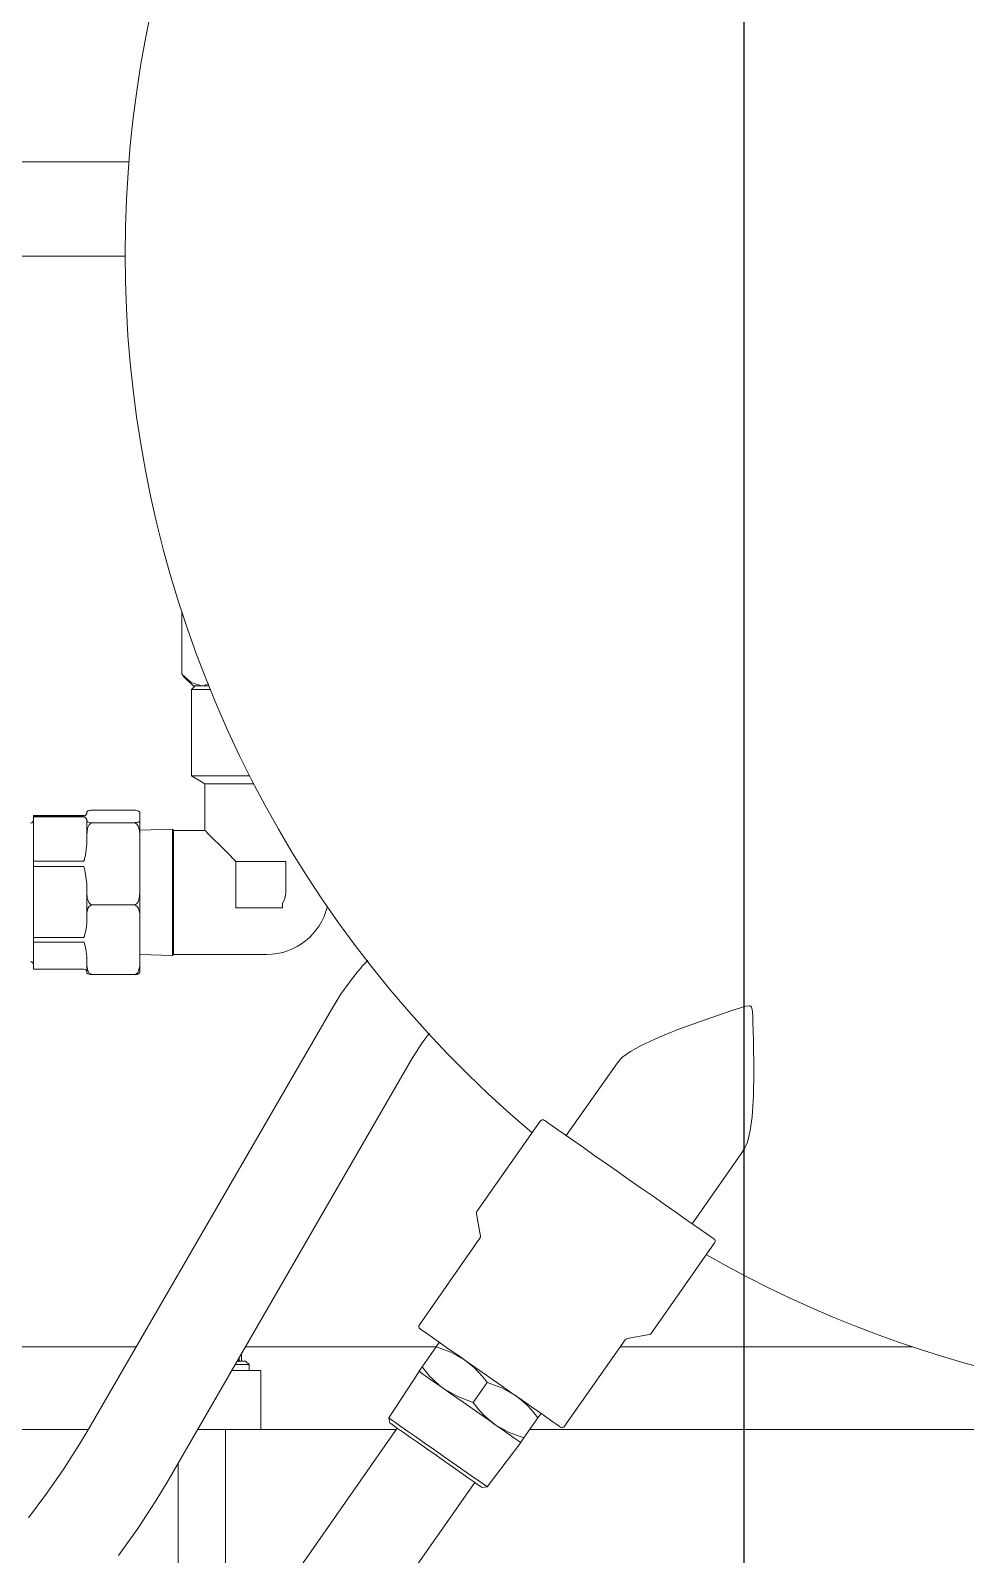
# Model space of a CAD drawing. Header units: millimetres. Extents: x 12318 to 17800, y 6541 to 10165.
# Drawn here: x 13171.66 to 13179.28, y 7300.93 to 7313.36 of the extents above; entities that cross this region are included whole.
import ezdxf

# ---------------------------------------------------------------- set-up
doc = ezdxf.new("R2010")
doc.units = ezdxf.units.MM
doc.layers.add('Equipment', color=123, linetype='Continuous')
doc.layers.add('HW LINE', color=1, linetype='Continuous')

# ---------------------------------------------------------------- blocks, each defined once
blk = doc.blocks.new('A$Cbe2ee938')
at = {"layer": 'Equipment', "linetype": 'Continuous', "lineweight": 15}
for p, q in [((-3235.7, 558.35), (-3269.62, 558.35)), ((-3269.46, 547.69), (-3236.12, 547.69)), ((-3229.74, 500.48), (-3229.74, 507.6)), ((-3228.66, 499.55), (-3229.74, 500.48)), ((-3229.56, 500.29), (-3228.46, 499.19)), ((-3227.5, 499.19), (-3228.66, 499.55)), ((-3228.62, 498.76), (-3228.2, 499.19)), ((-3228.46, 499.19), (-3227.5, 499.19)), ((-3227.22, 499.21), (-3227.5, 499.19)), ((-3227.5, 499.19), (-3226.68, 499.19)), ((-3226.7, 499.43), (-3227.22, 499.21)), ((-3228.62, 489), (-3228.62, 498.76)), ((-3226.5, 498.76), (-3228.62, 498.76)), ((-3222.04, 489), (-3228.62, 489)), ((-3227.12, 488.13), (-3228.62, 489)), ((-3227.12, 488.13), (-3221.6, 488.13)), ((-3227.12, 482.85), (-3227.12, 488.13)), ((-3240.79, 484.52), (-3246.46, 484.52)), ((-3246.46, 484.47), (-3246.46, 484.52)), ((-3240.79, 484.47), (-3246.46, 484.47)), ((-3246.46, 484.47), (-3246.46, 484.38)), ((-3246.46, 484.38), (-3240.79, 484.38)), ((-3246.46, 479.39), (-3246.46, 484.38)), ((-3240.46, 484.92), (-3240.45, 484.96)), ((-3240.46, 484.92), (-3240.46, 484.77)), ((-3240.46, 484.08), (-3240.46, 483.94)), ((-3240.46, 482.31), (-3240.46, 483.94)), ((-3240.45, 484.96), (-3240.31, 485.06)), ((-3240.31, 485.06), (-3240.21, 485.09)), ((-3240.21, 485.09), (-3240.06, 485.11)), ((-3240.06, 485.11), (-3239.95, 485.13)), ((-3240.06, 483.61), (-3239.93, 483.7)), ((-3239.95, 485.13), (-3239.81, 485.13)), ((-3239.93, 483.7), (-3239.81, 483.72)), ((-3239.81, 485.13), (-3239.79, 485.13)), ((-3239.81, 483.72), (-3239.79, 483.72)), ((-3239.79, 485.13), (-3235.12, 485.13)), ((-3239.79, 483.72), (-3235.12, 483.72)), ((-3235.12, 483.72), (-3235.05, 483.72)), ((-3235.1, 483.72), (-3235.12, 483.72)), ((-3234.97, 483.73), (-3235.1, 483.72)), ((-3235.05, 483.72), (-3234.94, 483.68)), ((-3234.85, 483.74), (-3234.97, 483.73)), ((-3234.94, 483.68), (-3234.81, 483.57)), ((-3234.7, 483.77), (-3234.85, 483.74)), ((-3234.61, 483.8), (-3234.7, 483.77)), ((-3234.47, 483.89), (-3234.61, 483.8)), ((-3234.46, 483.94), (-3234.47, 483.89)), ((-3234.46, 484.92), (-3234.46, 483.94)), ((-3234.46, 483.94), (-3234.46, 482.31)), ((-3240.46, 482.31), (-3240.35, 483.12)), ((-3240.46, 482.31), (-3240.46, 481.36)), ((-3240.35, 483.12), (-3240.17, 483.5)), ((-3240.17, 483.5), (-3240.06, 483.61)), ((-3234.81, 483.57), (-3234.65, 483.35)), ((-3234.65, 483.35), (-3234.5, 482.83)), ((-3234.5, 482.83), (-3234.46, 482.31)), ((-3234.46, 482.88), (-3230.79, 482.99)), ((-3234.46, 482.31), (-3234.46, 475.86)), ((-3230.79, 482.99), (-3230.79, 468.72)), ((-3230.79, 482.99), (-3230.65, 482.85)), ((-3230.65, 482.85), (-3230.65, 468.85)), ((-3230.65, 482.85), (-3227.12, 482.85)), ((-3227.12, 482.85), (-3227.02, 482.75)), ((-3227.02, 482.75), (-3226.7, 482.43)), ((-3226.7, 482.43), (-3226.19, 481.92)), ((-3226.19, 481.92), (-3225.49, 481.22)), ((-3240.56, 480.33), (-3240.63, 479.91)), ((-3240.47, 481), (-3240.56, 480.33)), ((-3240.46, 481.36), (-3240.47, 481)), ((-3225.49, 481.22), (-3224.62, 480.35)), ((-3224.62, 480.35), (-3223.62, 479.35)), ((-3240.79, 479.39), (-3246.46, 479.39)), ((-3246.46, 479.39), (-3246.46, 478.78)), ((-3246.46, 478.78), (-3240.79, 478.78)), ((-3246.46, 470.77), (-3246.46, 478.78)), ((-3240.78, 479.4), (-3240.79, 479.39)), ((-3240.79, 479.39), (-3240.79, 479.39)), ((-3240.79, 478.78), (-3240.79, 478.78)), ((-3240.79, 478.78), (-3240.78, 478.77)), ((-3240.77, 479.41), (-3240.78, 479.4)), ((-3240.78, 479.4), (-3240.78, 479.4)), ((-3240.78, 478.77), (-3240.78, 478.77)), ((-3240.78, 478.77), (-3240.77, 478.76)), ((-3240.72, 479.54), (-3240.77, 479.41)), ((-3240.77, 478.76), (-3240.74, 478.68)), ((-3240.74, 478.68), (-3240.66, 478.37)), ((-3240.69, 479.67), (-3240.72, 479.54)), ((-3240.63, 479.91), (-3240.69, 479.67)), ((-3223.62, 479.35), (-3223.62, 477.99)), ((-3222.26, 479.35), (-3223.62, 479.35)), ((-3222.26, 479.35), (-3217.99, 479.35)), ((-3217.99, 479.35), (-3217.99, 475.85)), ((-3240.66, 478.37), (-3240.47, 477.12)), ((-3240.47, 477.12), (-3240.46, 476.81)), ((-3240.46, 476.81), (-3240.46, 475.86)), ((-3223.62, 474.1), (-3223.62, 477.99)), ((-3240.46, 473.25), (-3240.46, 475.86)), ((-3240.4, 475.22), (-3240.46, 475.86)), ((-3240.23, 474.76), (-3240.4, 475.22)), ((-3234.53, 475.18), (-3234.66, 474.8)), ((-3234.46, 475.86), (-3234.53, 475.18)), ((-3234.46, 475.86), (-3234.46, 473.25)), ((-3240.46, 473.25), (-3240.45, 473.5)), ((-3240.45, 473.5), (-3240.31, 474.04)), ((-3240.31, 474.04), (-3240.21, 474.21)), ((-3240.13, 474.62), (-3240.23, 474.76)), ((-3240.21, 474.21), (-3240.06, 474.35)), ((-3239.99, 474.5), (-3240.13, 474.62)), ((-3240.06, 474.35), (-3239.95, 474.42)), ((-3239.88, 474.46), (-3239.99, 474.5)), ((-3239.95, 474.42), (-3239.81, 474.44)), ((-3239.79, 474.45), (-3239.88, 474.46)), ((-3239.81, 474.44), (-3239.79, 474.45)), ((-3239.79, 474.45), (-3235.12, 474.45)), ((-3235.12, 474.45), (-3235.01, 474.43)), ((-3235.08, 474.45), (-3235.12, 474.45)), ((-3234.95, 474.49), (-3235.08, 474.45)), ((-3235.01, 474.43), (-3234.9, 474.39)), ((-3234.84, 474.57), (-3234.95, 474.49)), ((-3234.9, 474.39), (-3234.76, 474.27)), ((-3234.66, 474.8), (-3234.84, 474.57)), ((-3234.76, 474.27), (-3234.6, 474.02)), ((-3234.6, 474.02), (-3234.46, 473.44)), ((-3234.46, 473.44), (-3234.46, 473.25)), ((-3220.12, 474.1), (-3223.62, 474.1)), ((-3218.9, 474.1), (-3220.12, 474.1)), ((-3218.37, 474.1), (-3218.9, 474.1)), ((-3218.37, 474.63), (-3218.37, 474.1)), ((-3240.49, 471.94), (-3240.56, 471.55)), ((-3240.46, 472.44), (-3240.49, 471.94)), ((-3240.46, 473.25), (-3240.46, 472.44)), ((-3234.46, 473.25), (-3234.46, 467.77)), ((-3246.46, 470.77), (-3246.46, 470.25)), ((-3240.79, 470.77), (-3246.46, 470.77)), ((-3246.46, 470.25), (-3240.79, 470.25)), ((-3246.46, 467.19), (-3246.46, 470.25)), ((-3240.78, 470.77), (-3240.79, 470.77)), ((-3240.79, 470.77), (-3240.79, 470.77)), ((-3240.79, 470.25), (-3240.79, 470.25)), ((-3240.79, 470.25), (-3240.78, 470.24)), ((-3240.77, 470.79), (-3240.78, 470.78)), ((-3240.78, 470.78), (-3240.78, 470.77)), ((-3240.78, 470.24), (-3240.77, 470.24)), ((-3240.76, 470.8), (-3240.77, 470.79)), ((-3240.77, 470.24), (-3240.75, 470.2)), ((-3240.75, 470.81), (-3240.76, 470.8)), ((-3240.74, 470.83), (-3240.75, 470.81)), ((-3240.75, 470.2), (-3240.7, 470.06)), ((-3240.73, 470.87), (-3240.74, 470.83)), ((-3240.71, 470.92), (-3240.73, 470.87)), ((-3240.69, 470.99), (-3240.71, 470.92)), ((-3240.7, 470.06), (-3240.56, 469.47)), ((-3240.66, 471.11), (-3240.69, 470.99)), ((-3240.62, 471.28), (-3240.66, 471.11)), ((-3240.56, 471.55), (-3240.62, 471.28)), ((-3240.56, 469.47), (-3240.46, 468.58)), ((-3240.46, 468.58), (-3240.46, 467.77)), ((-3230.79, 468.72), (-3234.46, 468.83)), ((-3230.65, 468.85), (-3230.79, 468.72)), ((-3220.12, 468.85), (-3230.65, 468.85)), ((-3246.46, 467.19), (-3240.79, 467.19)), ((-3240.51, 467.04), (-3240.57, 467.11)), ((-3240.48, 466.99), (-3240.51, 467.04)), ((-3240.46, 466.79), (-3240.46, 467.77)), ((-3240.45, 467.58), (-3240.46, 467.77)), ((-3240.46, 466.79), (-3240.45, 466.74)), ((-3240.32, 467), (-3240.45, 467.58)), ((-3240.45, 466.74), (-3240.31, 466.65)), ((-3240.16, 466.75), (-3240.32, 467)), ((-3240.31, 466.65), (-3240.21, 466.62)), ((-3240.21, 466.62), (-3240.06, 466.59)), ((-3240.01, 466.64), (-3240.16, 466.75)), ((-3240.06, 466.59), (-3239.95, 466.58)), ((-3239.91, 466.59), (-3240.01, 466.64)), ((-3239.95, 466.58), (-3239.81, 466.58)), ((-3239.79, 466.58), (-3239.91, 466.59)), ((-3239.81, 466.58), (-3239.79, 466.58)), ((-3239.79, 466.58), (-3235.12, 466.58)), ((-3235.1, 466.58), (-3235.12, 466.58)), ((-3234.97, 466.61), (-3235.1, 466.58)), ((-3234.85, 466.67), (-3234.97, 466.61)), ((-3234.7, 466.81), (-3234.85, 466.67)), ((-3234.61, 466.98), (-3234.7, 466.81)), ((-3234.47, 467.52), (-3234.61, 466.98)), ((-3234.46, 467.77), (-3234.47, 467.52)), ((-3234.46, 467.77), (-3234.46, 466.79)), ((-3166.1, 462.99), (-3167.67, 462.5)), ((-3165.69, 463.05), (-3166.1, 462.99)), ((-3165.58, 463.03), (-3165.69, 463.05)), ((-3165.53, 463.01), (-3165.58, 463.03)), ((-3165.51, 462.99), (-3165.53, 463.01)), ((-3165.44, 462.9), (-3165.51, 462.99)), ((-3212.88, 462.57), (-3240.39, 414.98)), ((-3170.78, 461.44), (-3173.75, 460.36)), ((-3167.67, 462.5), (-3170.78, 461.44)), ((-3165.36, 462.61), (-3165.44, 462.9)), ((-3165.33, 462.31), (-3165.36, 462.61)), ((-3165.3, 461.83), (-3165.33, 462.31)), ((-3165.28, 461.15), (-3165.3, 461.83)), ((-3173.75, 460.36), (-3175.95, 459.48)), ((-3165.23, 459.19), (-3165.28, 461.15)), ((-3179.11, 457.9), (-3180.06, 457.19)), ((-3177.91, 458.58), (-3179.11, 457.9)), ((-3175.95, 459.48), (-3177.91, 458.58)), ((-3165.19, 455.54), (-3165.23, 459.19)), ((-3231.16, 409.64), (-3203.64, 457.23)), ((-3180.58, 456.62), (-3186.34, 448.39)), ((-3180.06, 457.19), (-3180.58, 456.61)), ((-3165.23, 452.92), (-3165.19, 455.54)), ((-3165.38, 450.52), (-3165.23, 452.92)), ((-3189.27, 450.02), (-3196.42, 439.81)), ((-3188.8, 450.11), (-3188.8, 450.11)), ((-3188.8, 450.11), (-3188.7, 450.04)), ((-3188.7, 450.04), (-3188.41, 449.84)), ((-3188.41, 449.84), (-3187.94, 449.5)), ((-3187.94, 449.5), (-3187.28, 449.04)), ((-3165.58, 448.96), (-3165.38, 450.52)), ((-3187.28, 449.04), (-3186.47, 448.47)), ((-3186.47, 448.47), (-3185.5, 447.8)), ((-3185.5, 447.8), (-3184.41, 447.03)), ((-3166.23, 446.92), (-3165.91, 447.65)), ((-3165.91, 447.65), (-3165.58, 448.96)), ((-3184.41, 447.03), (-3183.22, 446.19)), ((-3183.22, 446.19), (-3181.94, 445.3)), ((-3172.15, 438.44), (-3166.38, 446.68)), ((-3166.4, 446.7), (-3166.23, 446.92)), ((-3181.94, 445.3), (-3180.61, 444.37)), ((-3180.61, 444.37), (-3179.25, 443.41)), ((-3179.25, 443.41), (-3177.89, 442.46)), ((-3177.89, 442.46), (-3176.55, 441.53)), ((-3176.55, 441.53), (-3175.28, 440.63)), ((-3175.28, 440.63), (-3174.08, 439.8)), ((-3196.47, 439.56), (-3196.03, 437.05)), ((-3174.08, 439.8), (-3172.99, 439.03)), ((-3172.99, 439.03), (-3172.02, 438.36)), ((-3172.02, 438.36), (-3171.21, 437.78)), ((-3171.21, 437.78), (-3170.55, 437.33)), ((-3170.55, 437.33), (-3170.08, 436.99)), ((-3196.09, 436.8), (-3202.92, 427.03)), ((-3176.76, 426.04), (-3169.61, 436.26)), ((-3170.08, 436.99), (-3169.79, 436.79)), ((-3169.79, 436.79), (-3169.69, 436.72)), ((-3202.74, 426.5), (-3202.84, 426.57)), ((-3202.45, 426.3), (-3202.74, 426.5)), ((-3201.98, 425.96), (-3202.45, 426.3)), ((-3201.33, 425.51), (-3201.98, 425.96)), ((-3200.52, 424.94), (-3201.33, 425.51)), ((-3186.54, 415.56), (-3179.7, 425.33)), ((-3179.49, 425.46), (-3176.97, 425.91)), ((-3253.39, 424.52), (-3234.88, 424.52)), ((-3223, 423.75), (-3223, 422.92)), ((-3222.56, 424.52), (-3201.02, 424.52)), ((-3202.59, 422.27), (-3201.02, 424.53)), ((-3200.68, 425.01), (-3201.02, 424.53)), ((-3201.02, 424.53), (-3199.35, 423.92)), ((-3200.66, 425.04), (-3200.68, 425.01)), ((-3199.58, 424.28), (-3200.52, 424.94)), ((-3198.52, 423.54), (-3199.58, 424.28)), ((-3199.35, 423.92), (-3197.79, 423.03)), ((-3197.37, 422.74), (-3198.52, 423.54)), ((-3180.27, 424.52), (-3147.25, 424.52)), ((-3220.79, 421.85), (-3224.1, 421.85)), ((-3222.12, 422.52), (-3223.71, 422.52)), ((-3223.48, 422.92), (-3223.39, 422.92)), ((-3223.39, 422.92), (-3223.33, 422.89)), ((-3223.33, 423.19), (-3223.33, 422.89)), ((-3223.33, 422.89), (-3223.26, 422.89)), ((-3223.26, 422.89), (-3223.26, 423.31)), ((-3223.26, 422.89), (-3223.25, 422.92)), ((-3223.25, 422.92), (-3222.52, 422.92)), ((-3222.12, 422.52), (-3222.52, 422.92)), ((-3222.12, 421.85), (-3222.12, 422.52)), ((-3220.79, 415.19), (-3220.79, 421.85)), ((-3202.95, 421.76), (-3206.37, 416.5)), ((-3202.93, 421.79), (-3202.95, 421.76)), ((-3202.9, 421.73), (-3202.95, 421.76)), ((-3202.59, 422.27), (-3202.93, 421.79)), ((-3202.76, 421.63), (-3202.9, 421.73)), ((-3196.16, 421.89), (-3197.37, 422.74)), ((-3194.92, 421.02), (-3196.16, 421.89)), ((-3202.51, 421.46), (-3202.76, 421.63)), ((-3202.18, 421.22), (-3202.51, 421.46)), ((-3201.77, 420.93), (-3202.18, 421.22)), ((-3201.27, 420.59), (-3201.77, 420.93)), ((-3200.71, 420.19), (-3201.27, 420.59)), ((-3200.08, 419.76), (-3200.71, 420.19)), ((-3196.86, 418.26), (-3195.28, 420.51)), ((-3195.28, 420.51), (-3193.62, 419.9)), ((-3193.68, 420.16), (-3194.92, 421.02)), ((-3192.48, 419.31), (-3193.68, 420.16)), ((-3200.08, 419.76), (-3199.41, 419.28)), ((-3198.52, 418.87), (-3200.08, 419.76)), ((-3199.41, 419.28), (-3198.7, 418.79)), ((-3198.7, 418.79), (-3197.97, 418.27)), ((-3196.86, 418.26), (-3198.52, 418.87)), ((-3197.97, 418.27), (-3197.22, 417.75)), ((-3193.62, 419.9), (-3192.06, 419.02)), ((-3191.33, 418.51), (-3192.48, 419.31)), ((-3190.27, 417.77), (-3191.33, 418.51)), ((-3206.37, 416.5), (-3206.24, 415.93)), ((-3206.37, 416.5), (-3206.31, 416.46)), ((-3197.22, 417.75), (-3196.47, 417.22)), ((-3196.47, 417.22), (-3195.73, 416.71)), ((-3195.73, 416.71), (-3195.02, 416.21)), ((-3189.32, 417.1), (-3190.27, 417.77)), ((-3189.55, 416.5), (-3189.21, 416.98)), ((-3188.52, 416.54), (-3189.32, 417.1)), ((-3189.21, 416.98), (-3189.19, 417.01)), ((-3187.87, 416.08), (-3188.52, 416.54)), ((-3267.46, 415.19), (-3240.28, 415.19)), ((-3240.39, 414.98), (-3241.26, 413.53)), ((-3205.41, 415.35), (-3228.54, 382.31)), ((-3227.96, 415.19), (-3220.79, 415.19)), ((-3224.79, 391.19), (-3224.79, 415.19)), ((-3220.79, 415.19), (-3205.52, 415.19)), ((-3206.31, 416.46), (-3206.06, 416.29)), ((-3206.14, 415.86), (-3206.24, 415.93)), ((-3205.85, 415.65), (-3206.14, 415.86)), ((-3206.06, 416.29), (-3205.62, 415.98)), ((-3205.37, 415.32), (-3205.85, 415.65)), ((-3205.62, 415.98), (-3205.01, 415.55)), ((-3204.72, 414.86), (-3205.37, 415.32)), ((-3205.01, 415.55), (-3204.25, 415.02)), ((-3203.93, 414.31), (-3204.72, 414.86)), ((-3204.25, 415.02), (-3203.36, 414.4)), ((-3195.02, 416.21), (-3194.35, 415.74)), ((-3192.79, 414.86), (-3194.35, 415.74)), ((-3194.35, 415.74), (-3193.73, 415.3)), ((-3193.73, 415.3), (-3193.16, 414.91)), ((-3193.16, 414.91), (-3192.67, 414.56)), ((-3191.12, 414.24), (-3192.79, 414.86)), ((-3191.12, 414.24), (-3189.55, 416.5)), ((-3190.46, 415.19), (-3112.61, 415.19)), ((-3187.39, 415.75), (-3187.87, 416.08)), ((-3187.1, 415.55), (-3187.39, 415.75)), ((-3187, 415.48), (-3187.1, 415.55)), ((-3241.26, 413.53), (-3243.02, 410.76)), ((-3203.03, 413.68), (-3203.93, 414.31)), ((-3203.36, 414.4), (-3202.38, 413.71)), ((-3202.06, 413), (-3203.03, 413.68)), ((-3202.38, 413.71), (-3201.34, 412.98)), ((-3195.26, 408.72), (-3191.48, 413.73)), ((-3192.67, 414.56), (-3192.25, 414.27)), ((-3192.25, 414.27), (-3191.92, 414.04)), ((-3191.92, 414.04), (-3191.68, 413.87)), ((-3191.68, 413.87), (-3191.53, 413.77)), ((-3191.53, 413.77), (-3191.48, 413.73)), ((-3191.48, 413.73), (-3191.46, 413.76)), ((-3191.46, 413.76), (-3191.12, 414.24)), ((-3230.12, 411.44), (-3230.12, 391.19)), ((-3201.04, 412.29), (-3202.06, 413)), ((-3201.34, 412.98), (-3200.28, 412.24)), ((-3200.03, 411.58), (-3201.04, 412.29)), ((-3200.28, 412.24), (-3199.25, 411.52)), ((-3199.05, 410.89), (-3200.03, 411.58)), ((-3199.25, 411.52), (-3198.27, 410.83)), ((-3243.02, 410.76), (-3244.94, 407.99)), ((-3232.67, 407.13), (-3231.16, 409.64)), ((-3198.15, 410.26), (-3199.05, 410.89)), ((-3198.27, 410.83), (-3197.38, 410.21)), ((-3197.36, 409.71), (-3198.15, 410.26)), ((-3197.38, 410.21), (-3196.61, 409.67)), ((-3196.71, 409.26), (-3197.36, 409.71)), ((-3196.61, 409.67), (-3196, 409.25)), ((-3244.94, 407.99), (-3247.01, 405.24)), ((-3219.8, 376.2), (-3196.67, 409.23)), ((-3196.23, 408.92), (-3196.71, 409.26)), ((-3195.94, 408.71), (-3196.23, 408.92)), ((-3196, 409.25), (-3195.56, 408.94)), ((-3195.84, 408.64), (-3195.94, 408.71)), ((-3195.84, 408.64), (-3195.26, 408.72)), ((-3195.56, 408.94), (-3195.31, 408.76)), ((-3195.31, 408.76), (-3195.26, 408.72)), ((-3234.69, 404.03), (-3232.67, 407.13)), ((-3236.86, 400.97), (-3234.69, 404.03))]:
    blk.add_line(p, q, dxfattribs=at)
for centre, radius, start, end in [((-3106.12, 547.84), 130, 141.0542, 229.7036), ((-3246.79, 484.02), 0.333, 270, 0), ((-3240.88, 484.91), 0.444, 281.5812, 342.0026), ((-3240.79, 484.85), 0.333, 270, 310.7258), ((-3240.86, 483.97), 0.419, 15.9465, 80.4716), ((-3239.93, 484.42), 0.713, 222.8046, 281.6016), ((-3234.98, 484.43), 0.713, 42.8055, 101.6007), ((-3220.12, 475.85), 2.13, 325.076, 0), ((-3220.12, 475.85), 7, 270, 346.9568), ((-3186.94, 447.83), 29.83, 136.9267, 150.4019), ((-3246.79, 467.69), 0.333, 0, 90), ((-3240.79, 466.85), 0.333, 49.2736, 90), ((-3234.98, 467.27), 0.713, 258.3997, 317.1941), ((-3188.3, 448.64), 17.58, 139.9506, 150.776), ((-3188.99, 449.83), 0.333, 55, 145), ((-3196.15, 439.62), 0.333, 145, 190), ((-3196.36, 436.99), 0.333, 325, 10), ((-3169.88, 436.45), 0.333, 325, 55), ((-3106.12, 547.84), 130, 240.2964, 277.3659), ((-3202.65, 426.84), 0.333, 145, 235), ((-3179.43, 425.13), 0.333, 100, 145), ((-3177.03, 426.23), 0.333, 280, 325), ((-3193.93, 428.4), 10.61, 215.2268, 234.5165), ((-3203.95, 414.39), 10.61, 35.2273, 54.5171), ((-3188.19, 424.38), 10.61, 215.2282, 234.516), ((-3198.21, 410.38), 10.61, 35.2261, 54.5174), ((-3186.81, 415.75), 0.333, 235, 325)]:
    blk.add_arc(centre, radius, start, end, dxfattribs=at)

msp = doc.modelspace()

# ---------------------------------------------------------------- linework, layer by layer
at = {"layer": 'HW LINE'}
msp.add_line((13177.475, 7103.579), (13177.475, 7333.26), dxfattribs=at)

# ---------------------------------------------------------------- block references
at = {"xscale": 0.072267749473635, "yscale": 0.072267749473635, "zscale": 0.072267749473635}
msp.add_blockref('A$Cbe2ee938', (13406.294, 7271.941), dxfattribs=at)

doc.saveas('drawing.dxf')
